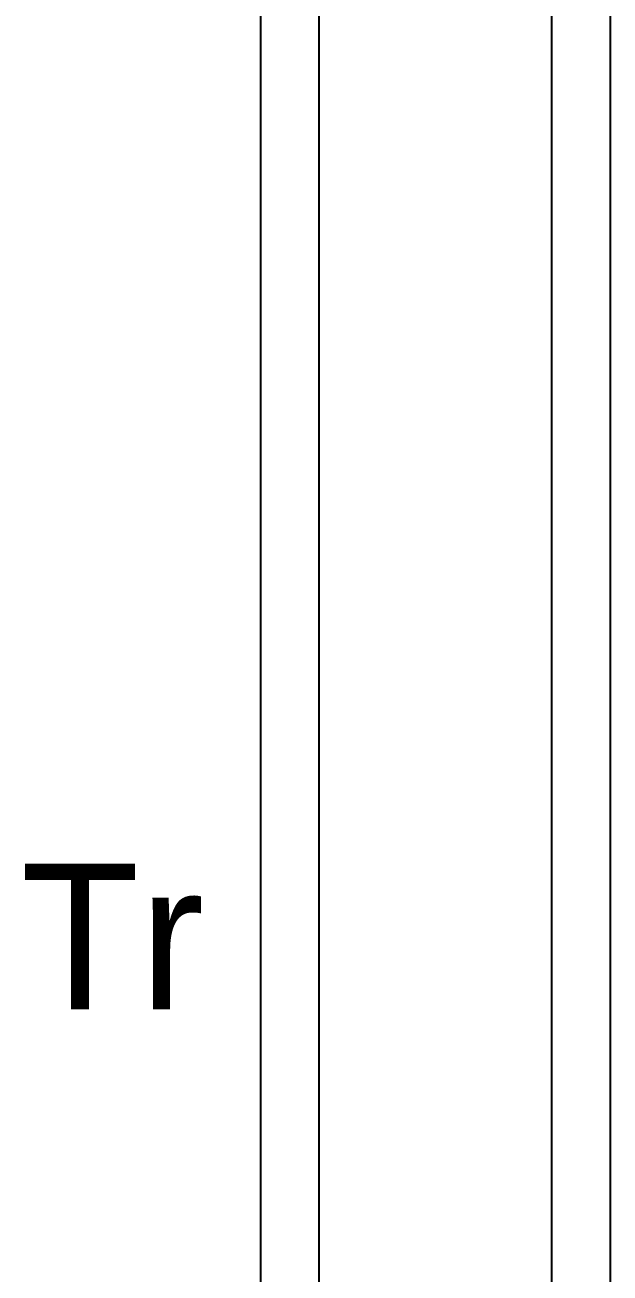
# Model space of a CAD drawing. Header units: millimetres. Extents: x -187347 to 135007, y -6415 to 292048.
# Drawn here: x -65679 to -64875, y 22541 to 24256 of the extents above; entities that cross this region are included whole.
import ezdxf

# ---------------------------------------------------------------- set-up
doc = ezdxf.new("R2010")
doc.units = ezdxf.units.MM
doc.header["$LTSCALE"] = 100
doc.layers.add('STEEL', color=5, linetype='Continuous')
doc.layers.add('TEXT', color=3, linetype='Continuous')
doc.styles.add('015_100', font='', dxfattribs={"height": 150})
doc.styles.get('015_100').set_extended_font_data('Univers 45 Light')

# ---------------------------------------------------------------- blocks, each defined once
blk = doc.blocks.new('steel weighing')
at = {"layer": 'STEEL', "color": 7, "linetype": 'ByBlock', "ltscale": 20, "elevation": 1.7}
for points in [[(852353.3, 714121.5), (852433.3, 714121.5), (852433.3, 708701.5), (852353.3, 708701.5)], [(852753.3, 714121.5), (852833.3, 714121.5), (852833.3, 708701.5), (852753.3, 708701.5)]]:
    blk.add_lwpolyline(points, close=True, dxfattribs=at)

msp = doc.modelspace()

# ---------------------------------------------------------------- block references
at = {"layer": 'STEEL', "color": 6, "linetype": 'ByBlock'}
msp.add_blockref('steel weighing', (-917708.7, -686445.9, -1.7), dxfattribs=at)

# ---------------------------------------------------------------- texts
at = {"layer": 'TEXT', "color": 4, "linetype": 'Continuous', "ltscale": 20, "insert": (-65432.8, 23103.2, 0), "char_height": 200, "attachment_point": 3, "style": '015_100'}
msp.add_mtext_dynamic_manual_height_columns('{\\C256;Tr}', width=672.27, gutter_width=750, heights=[0], dxfattribs=at)

doc.saveas('drawing.dxf')
